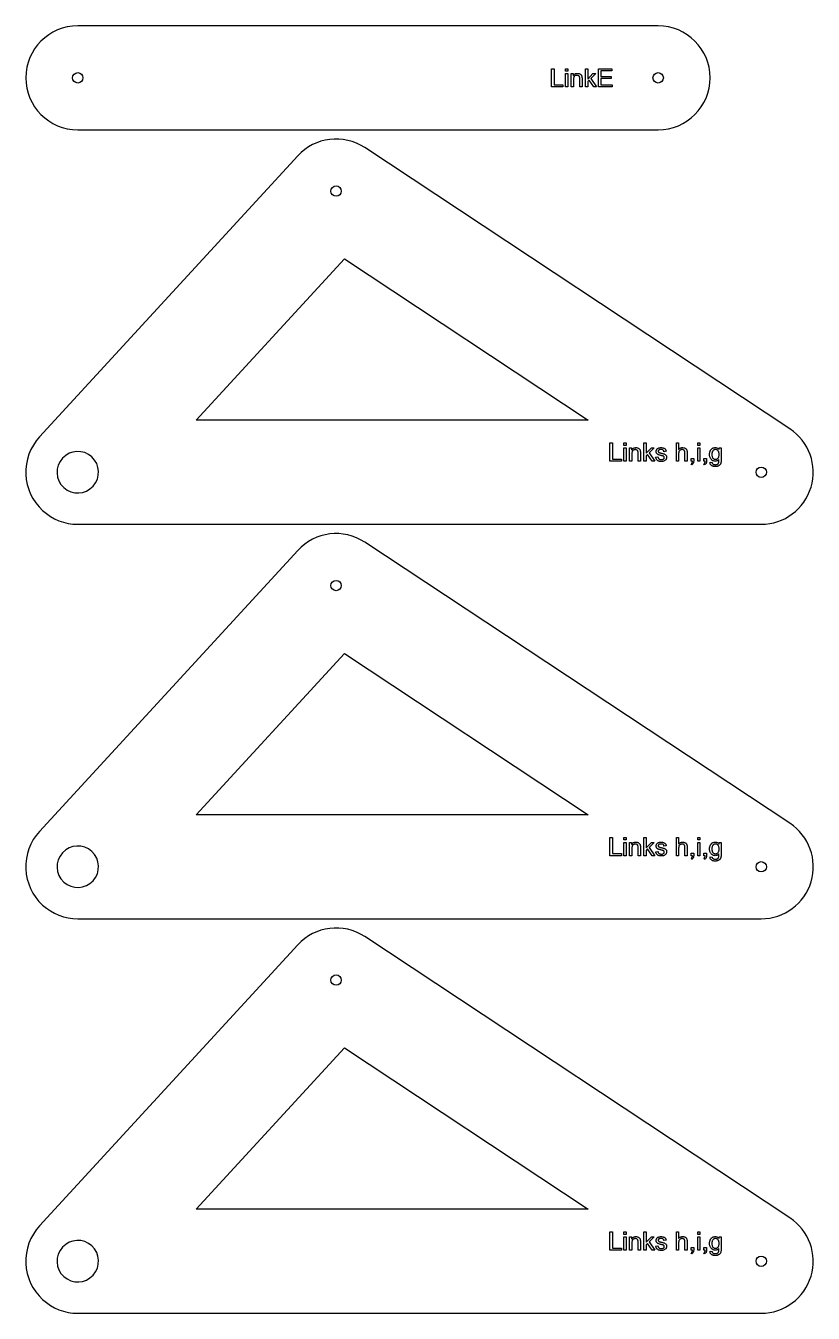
# Model space of a CAD drawing. Header units: millimetres. Extents: x 19 to 1140, y 19 to 1133.
# Drawn here: x 19 to 700, y 19 to 1133 of the extents above; entities that cross this region are included whole.
import ezdxf

# ---------------------------------------------------------------- set-up
doc = ezdxf.new("R2010")
doc.units = ezdxf.units.MM
doc.layers.add('cut', color=5, linetype='Continuous', true_color=0x0000ff)
doc.layers.add('line engraving', color=1, linetype='Continuous', true_color=0xff0000)

msp = doc.modelspace()

# ---------------------------------------------------------------- linework, layer by layer
at = {"layer": 'cut', "color": 5, "true_color": 0x0000ff}
for points in [[(566.2, 1132.7), (64, 1132.7, 1), (64, 1042.7), (566.2, 1042.7, 1)], [(254.4, 1020.2), (30.9, 777, 0.414578), (33.6, 713.4, 0.188241), (64.1, 701.5), (655.4, 701.5, 0.743511), (680.2, 784), (312.3, 1027.3, 0.368358)], [(76.2, 759.8, 0.997265), (51.9, 733.3, 0.997265)], [(254.4, 678.9), (30.9, 435.8, 0.414578), (33.6, 372.1, 0.188241), (64.1, 360.2), (655.4, 360.2, 0.743511), (680.2, 442.8), (312.3, 686, 0.368358)], [(76.2, 418.5, 0.997265), (51.9, 392, 0.997265)], [(254.4, 337.7), (30.9, 94.5, 0.414578), (33.6, 30.9, 0.188241), (64.1, 19), (655.4, 19, 0.743511), (680.2, 101.5), (312.3, 344.8, 0.368358)], [(76.2, 77.3, 0.997265), (51.9, 50.8, 0.997265)]]:
    msp.add_lwpolyline(points, format="xyb", close=True, dxfattribs=at)
for points in [[(294.7, 931), (505.7, 791.5), (166.4, 791.5)], [(294.7, 589.8), (505.7, 450.2), (166.4, 450.2)], [(294.7, 248.6), (505.7, 109), (166.4, 109)]]:
    msp.add_lwpolyline(points, close=True, dxfattribs=at)
for centre in [(64, 1087.7), (566.2, 1087.7), (287.5, 989.7), (655.4, 746.5), (287.5, 648.5), (655.4, 405.2), (287.5, 307.2), (655.4, 64)]:
    msp.add_circle(centre, 4.5, dxfattribs=at)
at = {"layer": 'line engraving', "color": 1, "true_color": 0xff0000}
for points in [[(474, 1079.8), (474, 1095.6), (476.1, 1095.6), (476.1, 1081.7), (483.8, 1081.7), (483.8, 1079.8), (474, 1079.8)], [(486.1, 1093.4), (486.1, 1095.6), (488, 1095.6), (488, 1093.4), (486.1, 1093.4)], [(491, 1079.8), (491, 1091.3), (492.7, 1091.3), (492.7, 1089.7), (493.1, 1090.1), (493.4, 1090.5), (493.8, 1090.8), (494.3, 1091.1), (494.7, 1091.3), (495.2, 1091.4), (495.8, 1091.5), (496.4, 1091.5), (496.9, 1091.5), (497.4, 1091.4), (497.8, 1091.3), (498.3, 1091.2), (498.7, 1091), (499, 1090.7), (499.3, 1090.5), (499.6, 1090.2), (499.8, 1089.9), (499.9, 1089.5), (500.1, 1089.2), (500.2, 1088.8), (500.2, 1088.6), (500.2, 1088.4), (500.2, 1088.2), (500.2, 1088), (500.3, 1087.8), (500.3, 1087.5), (500.3, 1087.2), (500.3, 1086.9), (500.3, 1079.8), (498.3, 1079.8), (498.3, 1086.8), (498.3, 1087.4), (498.3, 1087.8), (498.2, 1088.2), (498.1, 1088.6), (498, 1088.9), (497.8, 1089.1), (497.6, 1089.3), (497.3, 1089.5), (497, 1089.7), (496.7, 1089.8), (496.3, 1089.8), (496, 1089.9), (495.7, 1089.8), (495.4, 1089.8), (495.1, 1089.7), (494.8, 1089.7), (494.5, 1089.6), (494.3, 1089.4), (494, 1089.3), (493.8, 1089.1), (493.6, 1088.9), (493.4, 1088.6), (493.3, 1088.3), (493.1, 1087.9), (493, 1087.5), (493, 1087.1), (492.9, 1086.6), (492.9, 1086.1), (492.9, 1079.8), (491, 1079.8)], [(503.3, 1079.8), (503.3, 1095.6), (505.2, 1095.6), (505.2, 1086.6), (509.8, 1091.3), (512.3, 1091.3), (507.9, 1087), (512.7, 1079.8), (510.4, 1079.8), (506.6, 1085.7), (505.2, 1084.4), (505.2, 1079.8), (503.3, 1079.8)], [(514.6, 1079.8), (514.6, 1095.6), (526, 1095.6), (526, 1093.8), (516.7, 1093.8), (516.7, 1088.9), (525.4, 1088.9), (525.4, 1087.1), (516.7, 1087.1), (516.7, 1081.7), (526.4, 1081.7), (526.4, 1079.8), (514.6, 1079.8)], [(486.1, 1079.8), (486.1, 1091.3), (488, 1091.3), (488, 1079.8), (486.1, 1079.8)], [(524.5, 756.1), (524.5, 771.9), (526.6, 771.9), (526.6, 757.9), (534.4, 757.9), (534.4, 756.1), (524.5, 756.1)], [(536.6, 769.6), (536.6, 771.9), (538.5, 771.9), (538.5, 769.6), (536.6, 769.6)], [(553.8, 756.1), (553.8, 771.9), (555.7, 771.9), (555.7, 762.9), (560.3, 767.5), (562.8, 767.5), (558.4, 763.3), (563.3, 756.1), (560.9, 756.1), (557.1, 761.9), (555.7, 760.6), (555.7, 756.1), (553.8, 756.1)], [(582, 756.1), (582, 771.9), (583.9, 771.9), (583.9, 766.2), (584.3, 766.6), (584.6, 766.9), (585, 767.2), (585.4, 767.4), (585.9, 767.6), (586.3, 767.7), (586.8, 767.8), (587.3, 767.8), (588, 767.7), (588.5, 767.7), (589.1, 767.5), (589.5, 767.3), (589.8, 767.1), (590, 767), (590.2, 766.8), (590.4, 766.7), (590.5, 766.5), (590.7, 766.3), (590.8, 766.1), (590.9, 765.9), (591, 765.7), (591.1, 765.4), (591.1, 765.1), (591.2, 764.8), (591.2, 764.5), (591.3, 764.1), (591.3, 763.7), (591.3, 763.3), (591.3, 756.1), (589.4, 756.1), (589.4, 763.3), (589.3, 763.7), (589.3, 764), (589.3, 764.3), (589.2, 764.6), (589.1, 764.8), (589, 765.1), (588.9, 765.3), (588.7, 765.4), (588.6, 765.6), (588.4, 765.7), (588.2, 765.8), (588, 765.9), (587.7, 766), (587.5, 766.1), (587.2, 766.1), (586.9, 766.1), (586.5, 766.1), (586.1, 766), (585.7, 765.9), (585.3, 765.7), (585, 765.4), (584.7, 765.1), (584.4, 764.8), (584.2, 764.4), (584.2, 764.2), (584.1, 764), (584, 763.8), (584, 763.5), (584, 763.3), (583.9, 763), (583.9, 762.7), (583.9, 762.3), (583.9, 756.1), (582, 756.1)], [(600.4, 769.6), (600.4, 771.9), (602.3, 771.9), (602.3, 769.6), (600.4, 769.6)], [(536.6, 756.1), (536.6, 767.5), (538.5, 767.5), (538.5, 756.1), (536.6, 756.1)], [(541.5, 756.1), (541.5, 767.5), (543.2, 767.5), (543.2, 765.9), (543.6, 766.3), (543.9, 766.7), (544.3, 767), (544.8, 767.3), (545.3, 767.5), (545.8, 767.7), (546.3, 767.7), (546.9, 767.8), (547.4, 767.8), (547.9, 767.7), (548.3, 767.6), (548.8, 767.4), (549.2, 767.2), (549.5, 767), (549.8, 766.7), (550.1, 766.4), (550.3, 766.1), (550.5, 765.8), (550.6, 765.4), (550.7, 765), (550.7, 764.9), (550.7, 764.7), (550.8, 764.5), (550.8, 764.3), (550.8, 764), (550.8, 763.7), (550.8, 763.4), (550.8, 763.1), (550.8, 756.1), (548.9, 756.1), (548.9, 763), (548.8, 763.6), (548.8, 764.1), (548.7, 764.5), (548.6, 764.8), (548.5, 765.1), (548.3, 765.3), (548.1, 765.6), (547.8, 765.7), (547.5, 765.9), (547.2, 766), (546.9, 766.1), (546.5, 766.1), (546.2, 766.1), (545.9, 766), (545.6, 766), (545.3, 765.9), (545.1, 765.8), (544.8, 765.7), (544.6, 765.5), (544.3, 765.3), (544.1, 765.1), (543.9, 764.8), (543.8, 764.5), (543.7, 764.2), (543.6, 763.8), (543.5, 763.3), (543.5, 762.9), (543.4, 762.3), (543.4, 756.1), (541.5, 756.1)], [(564, 759.5), (565.9, 759.8), (566, 759.5), (566.1, 759.3), (566.2, 759), (566.3, 758.8), (566.4, 758.6), (566.5, 758.4), (566.7, 758.2), (566.8, 758), (567, 757.9), (567.3, 757.8), (567.5, 757.7), (567.7, 757.6), (568, 757.5), (568.3, 757.5), (568.6, 757.4), (568.9, 757.4), (569.2, 757.4), (569.5, 757.4), (569.8, 757.5), (570.1, 757.5), (570.3, 757.6), (570.5, 757.7), (570.7, 757.8), (570.9, 758), (571, 758.1), (571.2, 758.2), (571.3, 758.4), (571.4, 758.5), (571.4, 758.7), (571.5, 758.9), (571.5, 759.1), (571.5, 759.2), (571.5, 759.5), (571.4, 759.8), (571.2, 760.1), (571, 760.3), (570.9, 760.3), (570.7, 760.4), (570.5, 760.5), (570.3, 760.6), (570, 760.6), (569.7, 760.7), (569.4, 760.8), (569, 760.9), (568.5, 761.1), (568, 761.2), (567.6, 761.3), (567.2, 761.4), (566.8, 761.5), (566.5, 761.7), (566.3, 761.8), (566, 761.9), (565.6, 762.1), (565.3, 762.3), (565, 762.6), (564.8, 762.9), (564.6, 763.3), (564.5, 763.7), (564.4, 764.1), (564.4, 764.5), (564.4, 764.9), (564.4, 765.2), (564.6, 765.6), (564.7, 765.9), (564.9, 766.2), (565.1, 766.5), (565.4, 766.8), (565.7, 767), (565.9, 767.1), (566.2, 767.3), (566.5, 767.4), (566.9, 767.5), (567.3, 767.6), (567.7, 767.7), (568.1, 767.8), (568.6, 767.8), (569.2, 767.8), (569.8, 767.7), (570.4, 767.6), (570.9, 767.4), (571.4, 767.2), (571.8, 766.9), (572.2, 766.7), (572.4, 766.3), (572.7, 766), (572.8, 765.6), (573, 765.1), (573.1, 764.6), (571.2, 764.3), (571.1, 764.7), (571, 765.1), (570.7, 765.4), (570.5, 765.7), (570.3, 765.8), (570.1, 765.9), (569.9, 766), (569.7, 766.1), (569.5, 766.1), (569.2, 766.2), (569, 766.2), (568.7, 766.2), (568.4, 766.2), (568.1, 766.2), (567.8, 766.1), (567.6, 766.1), (567.3, 766), (567.1, 765.9), (567, 765.8), (566.8, 765.7), (566.5, 765.5), (566.4, 765.3), (566.3, 765), (566.2, 764.7), (566.2, 764.5), (566.3, 764.3), (566.4, 764.2), (566.5, 764), (566.6, 763.9), (566.8, 763.7), (567, 763.6), (567.2, 763.5), (567.3, 763.5), (567.4, 763.4), (567.6, 763.4), (567.8, 763.3), (568, 763.3), (568.3, 763.2), (568.6, 763.1), (568.9, 763), (569.4, 762.9), (569.9, 762.8), (570.3, 762.6), (570.7, 762.5), (571, 762.4), (571.3, 762.3), (571.6, 762.2), (571.8, 762.1), (572.2, 761.9), (572.5, 761.7), (572.8, 761.4), (573.1, 761.1), (573.3, 760.7), (573.4, 760.3), (573.5, 759.9), (573.5, 759.4), (573.5, 759), (573.4, 758.5), (573.2, 758), (573, 757.6), (572.7, 757.2), (572.3, 756.9), (571.8, 756.5), (571.3, 756.3), (570.8, 756.1), (570.2, 755.9), (569.6, 755.8), (568.9, 755.8), (568.4, 755.8), (567.9, 755.9), (567.4, 755.9), (567, 756), (566.5, 756.2), (566.2, 756.3), (565.8, 756.5), (565.5, 756.7), (565.2, 757), (565, 757.3), (564.8, 757.6), (564.6, 757.9), (564.4, 758.3), (564.2, 758.6), (564.1, 759.1), (564, 759.5)], [(594.8, 756.1), (594.8, 758.3), (597, 758.3), (597, 756.1), (596.9, 755.5), (596.9, 755), (596.7, 754.5), (596.5, 754.1), (596.3, 753.8), (596, 753.4), (595.6, 753.2), (595.2, 753), (594.6, 753.8), (594.9, 753.9), (595.2, 754.1), (595.4, 754.3), (595.5, 754.6), (595.7, 754.9), (595.8, 755.2), (595.8, 755.6), (595.9, 756.1), (594.8, 756.1)], [(600.4, 756.1), (600.4, 767.5), (602.3, 767.5), (602.3, 756.1), (600.4, 756.1)], [(605.8, 756.1), (605.8, 758.3), (608, 758.3), (608, 756.1), (608, 755.5), (607.9, 755), (607.8, 754.5), (607.6, 754.1), (607.3, 753.8), (607, 753.4), (606.6, 753.2), (606.2, 753), (605.7, 753.8), (605.9, 753.9), (606.2, 754.1), (606.4, 754.3), (606.6, 754.6), (606.7, 754.9), (606.8, 755.2), (606.9, 755.6), (606.9, 756.1), (605.8, 756.1)], [(611.1, 755.1), (612.9, 754.8), (613, 754.4), (613.2, 754.1), (613.4, 753.8), (613.6, 753.6), (613.8, 753.5), (614, 753.3), (614.2, 753.2), (614.5, 753.2), (614.7, 753.1), (615, 753.1), (615.3, 753), (615.6, 753), (615.9, 753), (616.2, 753.1), (616.5, 753.1), (616.8, 753.2), (617, 753.2), (617.2, 753.3), (617.5, 753.5), (617.6, 753.6), (617.8, 753.7), (618, 753.9), (618.1, 754), (618.3, 754.2), (618.4, 754.4), (618.5, 754.6), (618.6, 754.8), (618.6, 755.1), (618.7, 755.3), (618.7, 755.5), (618.7, 755.7), (618.8, 756), (618.8, 756.3), (618.8, 756.7), (618.8, 757.1), (618.8, 757.6), (618.5, 757.2), (618.1, 756.9), (617.7, 756.7), (617.4, 756.5), (616.9, 756.3), (616.5, 756.2), (616.1, 756.1), (615.6, 756.1), (615, 756.1), (614.5, 756.2), (614, 756.3), (613.5, 756.5), (613.1, 756.7), (612.7, 757), (612.3, 757.4), (612, 757.8), (611.7, 758.2), (611.4, 758.7), (611.2, 759.2), (611, 759.7), (610.8, 760.2), (610.7, 760.7), (610.7, 761.3), (610.7, 761.9), (610.7, 762.3), (610.7, 762.7), (610.7, 763.1), (610.8, 763.4), (610.9, 763.8), (611, 764.2), (611.1, 764.5), (611.3, 764.9), (611.4, 765.2), (611.6, 765.5), (611.8, 765.8), (612, 766.1), (612.2, 766.4), (612.4, 766.6), (612.7, 766.8), (613, 767), (613.3, 767.2), (613.6, 767.4), (613.9, 767.5), (614.2, 767.6), (614.5, 767.7), (614.9, 767.7), (615.2, 767.8), (615.6, 767.8), (616.1, 767.8), (616.6, 767.7), (617, 767.5), (617.5, 767.4), (617.9, 767.1), (618.3, 766.9), (618.6, 766.5), (619, 766.1), (619, 767.5), (620.8, 767.5), (620.8, 757.6), (620.7, 757), (620.7, 756.4), (620.7, 755.8), (620.6, 755.3), (620.5, 754.9), (620.4, 754.5), (620.3, 754.1), (620.2, 753.8), (620.1, 753.6), (619.9, 753.3), (619.7, 753.1), (619.5, 752.8), (619.3, 752.6), (619, 752.4), (618.8, 752.2), (618.5, 752.1), (618.2, 751.9), (617.9, 751.8), (617.5, 751.7), (617.2, 751.6), (616.8, 751.5), (616.4, 751.5), (616, 751.4), (615.6, 751.4), (615.1, 751.4), (614.6, 751.5), (614.2, 751.6), (613.7, 751.7), (613.3, 751.8), (613, 752), (612.6, 752.1), (612.3, 752.4), (612, 752.6), (611.7, 752.9), (611.5, 753.2), (611.3, 753.5), (611.2, 753.9), (611.1, 754.3), (611.1, 754.7), (611.1, 755.1)], [(612.7, 762), (612.7, 761.5), (612.7, 761), (612.8, 760.5), (612.9, 760.1), (613, 759.7), (613.2, 759.3), (613.3, 759), (613.6, 758.7), (613.8, 758.5), (614, 758.3), (614.3, 758.1), (614.6, 757.9), (614.8, 757.8), (615.2, 757.7), (615.5, 757.7), (615.8, 757.7), (616.1, 757.7), (616.4, 757.7), (616.7, 757.8), (617, 757.9), (617.3, 758.1), (617.6, 758.3), (617.8, 758.5), (618, 758.7), (618.2, 759), (618.4, 759.3), (618.6, 759.6), (618.7, 760), (618.8, 760.5), (618.9, 760.9), (618.9, 761.4), (618.9, 761.9), (618.9, 762.4), (618.9, 762.9), (618.8, 763.4), (618.7, 763.8), (618.6, 764.2), (618.4, 764.5), (618.2, 764.8), (618, 765.1), (617.8, 765.4), (617.5, 765.6), (617.3, 765.8), (617, 765.9), (616.7, 766), (616.4, 766.1), (616.1, 766.2), (615.8, 766.2), (615.4, 766.2), (615.1, 766.1), (614.8, 766), (614.6, 765.9), (614.3, 765.8), (614, 765.6), (613.8, 765.4), (613.6, 765.1), (613.4, 764.8), (613.2, 764.5), (613, 764.2), (612.9, 763.8), (612.8, 763.4), (612.7, 763), (612.7, 762.5), (612.7, 762)], [(524.5, 414.8), (524.5, 430.6), (526.6, 430.6), (526.6, 416.7), (534.4, 416.7), (534.4, 414.8), (524.5, 414.8)], [(536.6, 428.4), (536.6, 430.6), (538.5, 430.6), (538.5, 428.4), (536.6, 428.4)], [(536.6, 414.8), (536.6, 426.3), (538.5, 426.3), (538.5, 414.8), (536.6, 414.8)], [(541.5, 414.8), (541.5, 426.3), (543.2, 426.3), (543.2, 424.6), (543.6, 425.1), (543.9, 425.5), (544.3, 425.8), (544.8, 426.1), (545.3, 426.3), (545.8, 426.4), (546.3, 426.5), (546.9, 426.5), (547.4, 426.5), (547.9, 426.4), (548.3, 426.3), (548.8, 426.2), (549.2, 426), (549.5, 425.7), (549.8, 425.5), (550.1, 425.2), (550.3, 424.9), (550.5, 424.5), (550.6, 424.2), (550.7, 423.8), (550.7, 423.6), (550.7, 423.4), (550.8, 423.2), (550.8, 423), (550.8, 422.8), (550.8, 422.5), (550.8, 422.2), (550.8, 421.9), (550.8, 414.8), (548.9, 414.8), (548.9, 421.8), (548.8, 422.3), (548.8, 422.8), (548.7, 423.2), (548.6, 423.6), (548.5, 423.8), (548.3, 424.1), (548.1, 424.3), (547.8, 424.5), (547.5, 424.7), (547.2, 424.8), (546.9, 424.8), (546.5, 424.9), (546.2, 424.8), (545.9, 424.8), (545.6, 424.7), (545.3, 424.7), (545.1, 424.5), (544.8, 424.4), (544.6, 424.2), (544.3, 424.1), (544.1, 423.8), (543.9, 423.6), (543.8, 423.3), (543.7, 422.9), (543.6, 422.5), (543.5, 422.1), (543.5, 421.6), (543.4, 421.1), (543.4, 414.8), (541.5, 414.8)], [(553.8, 414.8), (553.8, 430.6), (555.7, 430.6), (555.7, 421.6), (560.3, 426.3), (562.8, 426.3), (558.4, 422), (563.3, 414.8), (560.9, 414.8), (557.1, 420.7), (555.7, 419.4), (555.7, 414.8), (553.8, 414.8)], [(564, 418.2), (565.9, 418.5), (566, 418.3), (566.1, 418), (566.2, 417.8), (566.3, 417.5), (566.4, 417.3), (566.5, 417.1), (566.7, 416.9), (566.8, 416.8), (567, 416.6), (567.3, 416.5), (567.5, 416.4), (567.7, 416.3), (568, 416.3), (568.3, 416.2), (568.6, 416.2), (568.9, 416.2), (569.2, 416.2), (569.5, 416.2), (569.8, 416.2), (570.1, 416.3), (570.3, 416.4), (570.5, 416.5), (570.7, 416.6), (570.9, 416.7), (571, 416.9), (571.2, 417), (571.3, 417.1), (571.4, 417.3), (571.4, 417.5), (571.5, 417.6), (571.5, 417.8), (571.5, 418), (571.5, 418.3), (571.4, 418.6), (571.2, 418.8), (571, 419), (570.9, 419.1), (570.7, 419.2), (570.5, 419.2), (570.3, 419.3), (570, 419.4), (569.7, 419.5), (569.4, 419.6), (569, 419.7), (568.5, 419.8), (568, 419.9), (567.6, 420.1), (567.2, 420.2), (566.8, 420.3), (566.5, 420.4), (566.3, 420.5), (566, 420.6), (565.6, 420.8), (565.3, 421.1), (565, 421.4), (564.8, 421.7), (564.6, 422.1), (564.5, 422.4), (564.4, 422.8), (564.4, 423.2), (564.4, 423.6), (564.4, 424), (564.6, 424.3), (564.7, 424.7), (564.9, 425), (565.1, 425.2), (565.4, 425.5), (565.7, 425.7), (565.9, 425.9), (566.2, 426), (566.5, 426.2), (566.9, 426.3), (567.3, 426.4), (567.7, 426.5), (568.1, 426.5), (568.6, 426.5), (569.2, 426.5), (569.8, 426.4), (570.4, 426.3), (570.9, 426.1), (571.4, 425.9), (571.8, 425.7), (572.2, 425.4), (572.4, 425.1), (572.7, 424.7), (572.8, 424.3), (573, 423.8), (573.1, 423.3), (571.2, 423.1), (571.1, 423.5), (571, 423.8), (570.7, 424.2), (570.5, 424.4), (570.3, 424.6), (570.1, 424.7), (569.9, 424.7), (569.7, 424.8), (569.5, 424.9), (569.2, 424.9), (569, 424.9), (568.7, 424.9), (568.4, 424.9), (568.1, 424.9), (567.8, 424.9), (567.6, 424.8), (567.3, 424.8), (567.1, 424.7), (567, 424.6), (566.8, 424.5), (566.5, 424.3), (566.4, 424), (566.3, 423.7), (566.2, 423.5), (566.2, 423.3), (566.3, 423.1), (566.4, 422.9), (566.5, 422.8), (566.6, 422.6), (566.8, 422.5), (567, 422.4), (567.2, 422.3), (567.3, 422.2), (567.4, 422.2), (567.6, 422.1), (567.8, 422.1), (568, 422), (568.3, 421.9), (568.6, 421.9), (568.9, 421.8), (569.4, 421.6), (569.9, 421.5), (570.3, 421.4), (570.7, 421.3), (571, 421.2), (571.3, 421.1), (571.6, 421), (571.8, 420.9), (572.2, 420.7), (572.5, 420.4), (572.8, 420.2), (573.1, 419.9), (573.3, 419.5), (573.4, 419.1), (573.5, 418.7), (573.5, 418.2), (573.5, 417.7), (573.4, 417.3), (573.2, 416.8), (573, 416.4), (572.7, 416), (572.3, 415.6), (571.8, 415.3), (571.3, 415), (570.8, 414.8), (570.2, 414.7), (569.6, 414.6), (568.9, 414.6), (568.4, 414.6), (567.9, 414.6), (567.4, 414.7), (567, 414.8), (566.5, 414.9), (566.2, 415.1), (565.8, 415.3), (565.5, 415.5), (565.2, 415.7), (565, 416), (564.8, 416.3), (564.6, 416.6), (564.4, 417), (564.2, 417.4), (564.1, 417.8), (564, 418.2)], [(582, 414.8), (582, 430.6), (583.9, 430.6), (583.9, 425), (584.3, 425.3), (584.6, 425.6), (585, 425.9), (585.4, 426.1), (585.9, 426.3), (586.3, 426.4), (586.8, 426.5), (587.3, 426.5), (588, 426.5), (588.5, 426.4), (589.1, 426.3), (589.5, 426), (589.8, 425.9), (590, 425.8), (590.2, 425.6), (590.4, 425.4), (590.5, 425.3), (590.7, 425.1), (590.8, 424.9), (590.9, 424.6), (591, 424.4), (591.1, 424.2), (591.1, 423.9), (591.2, 423.6), (591.2, 423.2), (591.3, 422.9), (591.3, 422.5), (591.3, 422.1), (591.3, 414.8), (589.4, 414.8), (589.4, 422.1), (589.3, 422.4), (589.3, 422.8), (589.3, 423.1), (589.2, 423.3), (589.1, 423.6), (589, 423.8), (588.9, 424), (588.7, 424.2), (588.6, 424.4), (588.4, 424.5), (588.2, 424.6), (588, 424.7), (587.7, 424.8), (587.5, 424.8), (587.2, 424.9), (586.9, 424.9), (586.5, 424.8), (586.1, 424.8), (585.7, 424.6), (585.3, 424.4), (585, 424.2), (584.7, 423.9), (584.4, 423.6), (584.2, 423.2), (584.2, 423), (584.1, 422.8), (584, 422.5), (584, 422.3), (584, 422), (583.9, 421.7), (583.9, 421.4), (583.9, 421.1), (583.9, 414.8), (582, 414.8)], [(600.4, 428.4), (600.4, 430.6), (602.3, 430.6), (602.3, 428.4), (600.4, 428.4)], [(600.4, 414.8), (600.4, 426.3), (602.3, 426.3), (602.3, 414.8), (600.4, 414.8)], [(611.1, 413.9), (612.9, 413.6), (613, 413.2), (613.2, 412.8), (613.4, 412.6), (613.6, 412.3), (613.8, 412.2), (614, 412.1), (614.2, 412), (614.5, 411.9), (614.7, 411.9), (615, 411.8), (615.3, 411.8), (615.6, 411.8), (615.9, 411.8), (616.2, 411.8), (616.5, 411.9), (616.8, 411.9), (617, 412), (617.2, 412.1), (617.5, 412.2), (617.6, 412.3), (617.8, 412.5), (618, 412.6), (618.1, 412.8), (618.3, 413), (618.4, 413.2), (618.5, 413.4), (618.6, 413.6), (618.6, 413.8), (618.7, 414), (618.7, 414.2), (618.7, 414.5), (618.8, 414.8), (618.8, 415.1), (618.8, 415.5), (618.8, 415.9), (618.8, 416.3), (618.5, 416), (618.1, 415.7), (617.7, 415.4), (617.4, 415.2), (616.9, 415), (616.5, 414.9), (616.1, 414.9), (615.6, 414.8), (615, 414.9), (614.5, 414.9), (614, 415.1), (613.5, 415.3), (613.1, 415.5), (612.7, 415.8), (612.3, 416.1), (612, 416.5), (611.7, 417), (611.4, 417.4), (611.2, 417.9), (611, 418.4), (610.8, 418.9), (610.7, 419.5), (610.7, 420), (610.7, 420.6), (610.7, 421), (610.7, 421.4), (610.7, 421.8), (610.8, 422.2), (610.9, 422.6), (611, 422.9), (611.1, 423.3), (611.3, 423.6), (611.4, 424), (611.6, 424.3), (611.8, 424.6), (612, 424.9), (612.2, 425.1), (612.4, 425.4), (612.7, 425.6), (613, 425.8), (613.3, 426), (613.6, 426.1), (613.9, 426.2), (614.2, 426.3), (614.5, 426.4), (614.9, 426.5), (615.2, 426.5), (615.6, 426.5), (616.1, 426.5), (616.6, 426.4), (617, 426.3), (617.5, 426.1), (617.9, 425.9), (618.3, 425.6), (618.6, 425.3), (619, 424.9), (619, 426.3), (620.8, 426.3), (620.8, 416.4), (620.7, 415.7), (620.7, 415.1), (620.7, 414.6), (620.6, 414.1), (620.5, 413.7), (620.4, 413.2), (620.3, 412.9), (620.2, 412.6), (620.1, 412.3), (619.9, 412.1), (619.7, 411.8), (619.5, 411.6), (619.3, 411.4), (619, 411.2), (618.8, 411), (618.5, 410.8), (618.2, 410.7), (617.9, 410.6), (617.5, 410.4), (617.2, 410.3), (616.8, 410.3), (616.4, 410.2), (616, 410.2), (615.6, 410.2), (615.1, 410.2), (614.6, 410.2), (614.2, 410.3), (613.7, 410.4), (613.3, 410.5), (613, 410.7), (612.6, 410.9), (612.3, 411.1), (612, 411.4), (611.7, 411.6), (611.5, 411.9), (611.3, 412.3), (611.2, 412.6), (611.1, 413), (611.1, 413.4), (611.1, 413.9)], [(612.7, 420.8), (612.7, 420.2), (612.7, 419.7), (612.8, 419.2), (612.9, 418.8), (613, 418.4), (613.2, 418.1), (613.3, 417.7), (613.6, 417.5), (613.8, 417.2), (614, 417), (614.3, 416.8), (614.6, 416.7), (614.8, 416.6), (615.2, 416.5), (615.5, 416.5), (615.8, 416.4), (616.1, 416.5), (616.4, 416.5), (616.7, 416.6), (617, 416.7), (617.3, 416.8), (617.6, 417), (617.8, 417.2), (618, 417.5), (618.2, 417.7), (618.4, 418.1), (618.6, 418.4), (618.7, 418.8), (618.8, 419.2), (618.9, 419.7), (618.9, 420.2), (618.9, 420.7), (618.9, 421.2), (618.9, 421.7), (618.8, 422.1), (618.7, 422.5), (618.6, 422.9), (618.4, 423.3), (618.2, 423.6), (618, 423.9), (617.8, 424.1), (617.5, 424.3), (617.3, 424.5), (617, 424.7), (616.7, 424.8), (616.4, 424.9), (616.1, 424.9), (615.8, 424.9), (615.4, 424.9), (615.1, 424.9), (614.8, 424.8), (614.6, 424.7), (614.3, 424.5), (614, 424.3), (613.8, 424.1), (613.6, 423.9), (613.4, 423.6), (613.2, 423.3), (613, 422.9), (612.9, 422.6), (612.8, 422.2), (612.7, 421.7), (612.7, 421.3), (612.7, 420.8)], [(594.8, 414.8), (594.8, 417), (597, 417), (597, 414.8), (596.9, 414.3), (596.9, 413.7), (596.7, 413.3), (596.5, 412.9), (596.3, 412.5), (596, 412.2), (595.6, 411.9), (595.2, 411.7), (594.6, 412.5), (594.9, 412.7), (595.2, 412.9), (595.4, 413.1), (595.5, 413.3), (595.7, 413.6), (595.8, 414), (595.8, 414.4), (595.9, 414.8), (594.8, 414.8)], [(605.8, 414.8), (605.8, 417), (608, 417), (608, 414.8), (608, 414.3), (607.9, 413.7), (607.8, 413.3), (607.6, 412.9), (607.3, 412.5), (607, 412.2), (606.6, 411.9), (606.2, 411.7), (605.7, 412.5), (605.9, 412.7), (606.2, 412.9), (606.4, 413.1), (606.6, 413.3), (606.7, 413.6), (606.8, 414), (606.9, 414.4), (606.9, 414.8), (605.8, 414.8)], [(524.5, 73.6), (524.5, 89.4), (526.6, 89.4), (526.6, 75.4), (534.4, 75.4), (534.4, 73.6), (524.5, 73.6)], [(536.6, 87.2), (536.6, 89.4), (538.5, 89.4), (538.5, 87.2), (536.6, 87.2)], [(553.8, 73.6), (553.8, 89.4), (555.7, 89.4), (555.7, 80.4), (560.3, 85), (562.8, 85), (558.4, 80.8), (563.3, 73.6), (560.9, 73.6), (557.1, 79.4), (555.7, 78.1), (555.7, 73.6), (553.8, 73.6)], [(582, 73.6), (582, 89.4), (583.9, 89.4), (583.9, 83.7), (584.3, 84.1), (584.6, 84.4), (585, 84.7), (585.4, 84.9), (585.9, 85.1), (586.3, 85.2), (586.8, 85.3), (587.3, 85.3), (588, 85.3), (588.5, 85.2), (589.1, 85), (589.5, 84.8), (589.8, 84.7), (590, 84.5), (590.2, 84.4), (590.4, 84.2), (590.5, 84), (590.7, 83.8), (590.8, 83.6), (590.9, 83.4), (591, 83.2), (591.1, 82.9), (591.1, 82.6), (591.2, 82.3), (591.2, 82), (591.3, 81.6), (591.3, 81.2), (591.3, 80.8), (591.3, 73.6), (589.4, 73.6), (589.4, 80.8), (589.3, 81.2), (589.3, 81.5), (589.3, 81.8), (589.2, 82.1), (589.1, 82.3), (589, 82.6), (588.9, 82.8), (588.7, 83), (588.6, 83.1), (588.4, 83.2), (588.2, 83.4), (588, 83.5), (587.7, 83.5), (587.5, 83.6), (587.2, 83.6), (586.9, 83.6), (586.5, 83.6), (586.1, 83.5), (585.7, 83.4), (585.3, 83.2), (585, 82.9), (584.7, 82.6), (584.4, 82.3), (584.2, 82), (584.2, 81.8), (584.1, 81.5), (584, 81.3), (584, 81), (584, 80.8), (583.9, 80.5), (583.9, 80.2), (583.9, 79.8), (583.9, 73.6), (582, 73.6)], [(600.4, 87.2), (600.4, 89.4), (602.3, 89.4), (602.3, 87.2), (600.4, 87.2)], [(536.6, 73.6), (536.6, 85), (538.5, 85), (538.5, 73.6), (536.6, 73.6)], [(541.5, 73.6), (541.5, 85), (543.2, 85), (543.2, 83.4), (543.6, 83.8), (543.9, 84.2), (544.3, 84.6), (544.8, 84.8), (545.3, 85), (545.8, 85.2), (546.3, 85.3), (546.9, 85.3), (547.4, 85.3), (547.9, 85.2), (548.3, 85.1), (548.8, 84.9), (549.2, 84.7), (549.5, 84.5), (549.8, 84.2), (550.1, 83.9), (550.3, 83.6), (550.5, 83.3), (550.6, 82.9), (550.7, 82.5), (550.7, 82.4), (550.7, 82.2), (550.8, 82), (550.8, 81.8), (550.8, 81.5), (550.8, 81.2), (550.8, 80.9), (550.8, 80.6), (550.8, 73.6), (548.9, 73.6), (548.9, 80.5), (548.8, 81.1), (548.8, 81.6), (548.7, 82), (548.6, 82.3), (548.5, 82.6), (548.3, 82.8), (548.1, 83.1), (547.8, 83.3), (547.5, 83.4), (547.2, 83.5), (546.9, 83.6), (546.5, 83.6), (546.2, 83.6), (545.9, 83.6), (545.6, 83.5), (545.3, 83.4), (545.1, 83.3), (544.8, 83.2), (544.6, 83), (544.3, 82.8), (544.1, 82.6), (543.9, 82.3), (543.8, 82), (543.7, 81.7), (543.6, 81.3), (543.5, 80.8), (543.5, 80.4), (543.4, 79.8), (543.4, 73.6), (541.5, 73.6)], [(564, 77), (565.9, 77.3), (566, 77), (566.1, 76.8), (566.2, 76.5), (566.3, 76.3), (566.4, 76.1), (566.5, 75.9), (566.7, 75.7), (566.8, 75.5), (567, 75.4), (567.3, 75.3), (567.5, 75.2), (567.7, 75.1), (568, 75), (568.3, 75), (568.6, 74.9), (568.9, 74.9), (569.2, 74.9), (569.5, 75), (569.8, 75), (570.1, 75.1), (570.3, 75.1), (570.5, 75.2), (570.7, 75.3), (570.9, 75.5), (571, 75.6), (571.2, 75.7), (571.3, 75.9), (571.4, 76.1), (571.4, 76.2), (571.5, 76.4), (571.5, 76.6), (571.5, 76.7), (571.5, 77.1), (571.4, 77.3), (571.2, 77.6), (571, 77.8), (570.9, 77.8), (570.7, 77.9), (570.5, 78), (570.3, 78.1), (570, 78.2), (569.7, 78.2), (569.4, 78.3), (569, 78.4), (568.5, 78.6), (568, 78.7), (567.6, 78.8), (567.2, 78.9), (566.8, 79.1), (566.5, 79.2), (566.3, 79.3), (566, 79.4), (565.6, 79.6), (565.3, 79.8), (565, 80.1), (564.8, 80.5), (564.6, 80.8), (564.5, 81.2), (564.4, 81.6), (564.4, 82), (564.4, 82.4), (564.4, 82.7), (564.6, 83.1), (564.7, 83.4), (564.9, 83.7), (565.1, 84), (565.4, 84.3), (565.7, 84.5), (565.9, 84.7), (566.2, 84.8), (566.5, 84.9), (566.9, 85.1), (567.3, 85.2), (567.7, 85.2), (568.1, 85.3), (568.6, 85.3), (569.2, 85.3), (569.8, 85.2), (570.4, 85.1), (570.9, 84.9), (571.4, 84.7), (571.8, 84.4), (572.2, 84.2), (572.4, 83.8), (572.7, 83.5), (572.8, 83.1), (573, 82.6), (573.1, 82.1), (571.2, 81.8), (571.1, 82.2), (571, 82.6), (570.7, 82.9), (570.5, 83.2), (570.3, 83.3), (570.1, 83.4), (569.9, 83.5), (569.7, 83.6), (569.5, 83.6), (569.2, 83.7), (569, 83.7), (568.7, 83.7), (568.4, 83.7), (568.1, 83.7), (567.8, 83.6), (567.6, 83.6), (567.3, 83.5), (567.1, 83.4), (567, 83.4), (566.8, 83.3), (566.5, 83), (566.4, 82.8), (566.3, 82.5), (566.2, 82.2), (566.2, 82), (566.3, 81.9), (566.4, 81.7), (566.5, 81.5), (566.6, 81.4), (566.8, 81.3), (567, 81.1), (567.2, 81), (567.3, 81), (567.4, 80.9), (567.6, 80.9), (567.8, 80.8), (568, 80.8), (568.3, 80.7), (568.6, 80.6), (568.9, 80.5), (569.4, 80.4), (569.9, 80.3), (570.3, 80.1), (570.7, 80), (571, 79.9), (571.3, 79.8), (571.6, 79.7), (571.8, 79.6), (572.2, 79.4), (572.5, 79.2), (572.8, 78.9), (573.1, 78.6), (573.3, 78.3), (573.4, 77.9), (573.5, 77.4), (573.5, 76.9), (573.5, 76.5), (573.4, 76), (573.2, 75.6), (573, 75.1), (572.7, 74.7), (572.3, 74.4), (571.8, 74.1), (571.3, 73.8), (570.8, 73.6), (570.2, 73.4), (569.6, 73.4), (568.9, 73.3), (568.4, 73.3), (567.9, 73.4), (567.4, 73.5), (567, 73.6), (566.5, 73.7), (566.2, 73.8), (565.8, 74), (565.5, 74.3), (565.2, 74.5), (565, 74.8), (564.8, 75.1), (564.6, 75.4), (564.4, 75.8), (564.2, 76.1), (564.1, 76.6), (564, 77)], [(600.4, 73.6), (600.4, 85), (602.3, 85), (602.3, 73.6), (600.4, 73.6)], [(611.1, 72.6), (612.9, 72.4), (613, 71.9), (613.2, 71.6), (613.4, 71.3), (613.6, 71.1), (613.8, 71), (614, 70.8), (614.2, 70.8), (614.5, 70.7), (614.7, 70.6), (615, 70.6), (615.3, 70.6), (615.6, 70.5), (615.9, 70.6), (616.2, 70.6), (616.5, 70.6), (616.8, 70.7), (617, 70.8), (617.2, 70.8), (617.5, 71), (617.6, 71.1), (617.8, 71.2), (618, 71.4), (618.1, 71.5), (618.3, 71.7), (618.4, 71.9), (618.5, 72.1), (618.6, 72.4), (618.6, 72.6), (618.7, 72.8), (618.7, 73), (618.7, 73.2), (618.8, 73.5), (618.8, 73.8), (618.8, 74.2), (618.8, 74.6), (618.8, 75.1), (618.5, 74.7), (618.1, 74.4), (617.7, 74.2), (617.4, 74), (616.9, 73.8), (616.5, 73.7), (616.1, 73.6), (615.6, 73.6), (615, 73.6), (614.5, 73.7), (614, 73.8), (613.5, 74), (613.1, 74.3), (612.7, 74.5), (612.3, 74.9), (612, 75.3), (611.7, 75.7), (611.4, 76.2), (611.2, 76.7), (611, 77.2), (610.8, 77.7), (610.7, 78.2), (610.7, 78.8), (610.7, 79.4), (610.7, 79.8), (610.7, 80.2), (610.7, 80.6), (610.8, 80.9), (610.9, 81.3), (611, 81.7), (611.1, 82), (611.3, 82.4), (611.4, 82.7), (611.6, 83), (611.8, 83.3), (612, 83.6), (612.2, 83.9), (612.4, 84.1), (612.7, 84.3), (613, 84.5), (613.3, 84.7), (613.6, 84.9), (613.9, 85), (614.2, 85.1), (614.5, 85.2), (614.9, 85.2), (615.2, 85.3), (615.6, 85.3), (616.1, 85.3), (616.6, 85.2), (617, 85.1), (617.5, 84.9), (617.9, 84.6), (618.3, 84.4), (618.6, 84), (619, 83.6), (619, 85), (620.8, 85), (620.8, 75.1), (620.7, 74.5), (620.7, 73.9), (620.7, 73.4), (620.6, 72.9), (620.5, 72.4), (620.4, 72), (620.3, 71.7), (620.2, 71.3), (620.1, 71.1), (619.9, 70.8), (619.7, 70.6), (619.5, 70.4), (619.3, 70.1), (619, 69.9), (618.8, 69.8), (618.5, 69.6), (618.2, 69.4), (617.9, 69.3), (617.5, 69.2), (617.2, 69.1), (616.8, 69), (616.4, 69), (616, 69), (615.6, 68.9), (615.1, 69), (614.6, 69), (614.2, 69.1), (613.7, 69.2), (613.3, 69.3), (613, 69.5), (612.6, 69.6), (612.3, 69.9), (612, 70.1), (611.7, 70.4), (611.5, 70.7), (611.3, 71), (611.2, 71.4), (611.1, 71.8), (611.1, 72.2), (611.1, 72.6)], [(612.7, 79.5), (612.7, 79), (612.7, 78.5), (612.8, 78), (612.9, 77.6), (613, 77.2), (613.2, 76.8), (613.3, 76.5), (613.6, 76.2), (613.8, 76), (614, 75.8), (614.3, 75.6), (614.6, 75.4), (614.8, 75.3), (615.2, 75.3), (615.5, 75.2), (615.8, 75.2), (616.1, 75.2), (616.4, 75.3), (616.7, 75.3), (617, 75.4), (617.3, 75.6), (617.6, 75.8), (617.8, 76), (618, 76.2), (618.2, 76.5), (618.4, 76.8), (618.6, 77.2), (618.7, 77.5), (618.8, 78), (618.9, 78.4), (618.9, 78.9), (618.9, 79.4), (618.9, 80), (618.9, 80.4), (618.8, 80.9), (618.7, 81.3), (618.6, 81.7), (618.4, 82), (618.2, 82.3), (618, 82.6), (617.8, 82.9), (617.5, 83.1), (617.3, 83.3), (617, 83.4), (616.7, 83.5), (616.4, 83.6), (616.1, 83.7), (615.8, 83.7), (615.4, 83.7), (615.1, 83.6), (614.8, 83.5), (614.6, 83.4), (614.3, 83.3), (614, 83.1), (613.8, 82.9), (613.6, 82.6), (613.4, 82.4), (613.2, 82), (613, 81.7), (612.9, 81.3), (612.8, 80.9), (612.7, 80.5), (612.7, 80), (612.7, 79.5)], [(594.8, 73.6), (594.8, 75.8), (597, 75.8), (597, 73.6), (596.9, 73), (596.9, 72.5), (596.7, 72), (596.5, 71.6), (596.3, 71.3), (596, 71), (595.6, 70.7), (595.2, 70.5), (594.6, 71.3), (594.9, 71.4), (595.2, 71.6), (595.4, 71.8), (595.5, 72.1), (595.7, 72.4), (595.8, 72.7), (595.8, 73.1), (595.9, 73.6), (594.8, 73.6)], [(605.8, 73.6), (605.8, 75.8), (608, 75.8), (608, 73.6), (608, 73), (607.9, 72.5), (607.8, 72), (607.6, 71.6), (607.3, 71.3), (607, 71), (606.6, 70.7), (606.2, 70.5), (605.7, 71.3), (605.9, 71.4), (606.2, 71.6), (606.4, 71.8), (606.6, 72.1), (606.7, 72.4), (606.8, 72.7), (606.9, 73.1), (606.9, 73.6), (605.8, 73.6)]]:
    msp.add_lwpolyline(points, dxfattribs=at)

doc.saveas('drawing.dxf')
